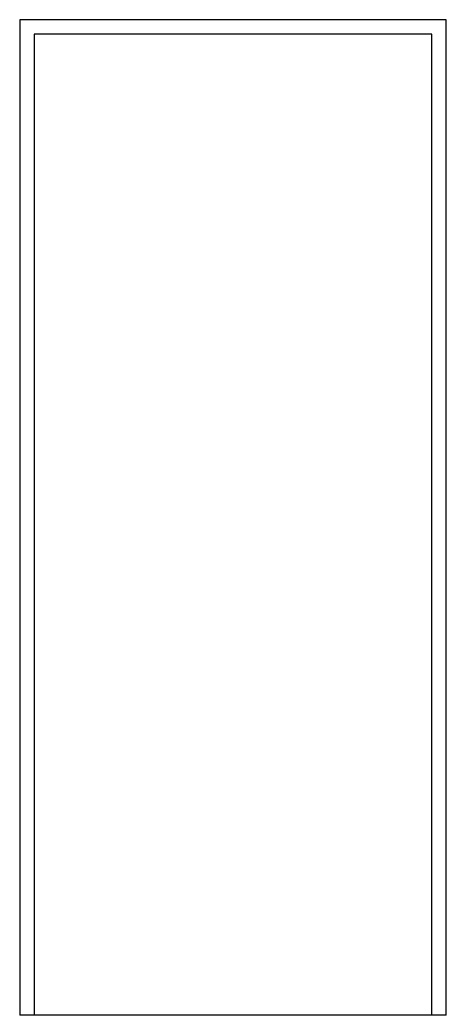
# Model space of a CAD drawing. Extents: x 14.04 to 14.94, y -18.33 to -16.23.
import ezdxf

# ---------------------------------------------------------------- set-up
doc = ezdxf.new("R2010")
doc.units = 0
doc.header["$MEASUREMENT"] = 0
doc.layers.get('0').update_dxf_attribs({"linetype": 'CONTINUOUS'})

msp = doc.modelspace()

# ---------------------------------------------------------------- linework, layer by layer
msp.add_line((14.9372, -18.3342), (14.0372, -18.3342))
for points in [[(14.9372, -18.3342), (14.9372, -16.2342), (14.0372, -16.2342), (14.0372, -18.3342)], [(14.9072, -18.3342), (14.9072, -16.2642), (14.0672, -16.2642), (14.0672, -18.3342)]]:
    msp.add_lwpolyline(points)

doc.saveas('drawing.dxf')
